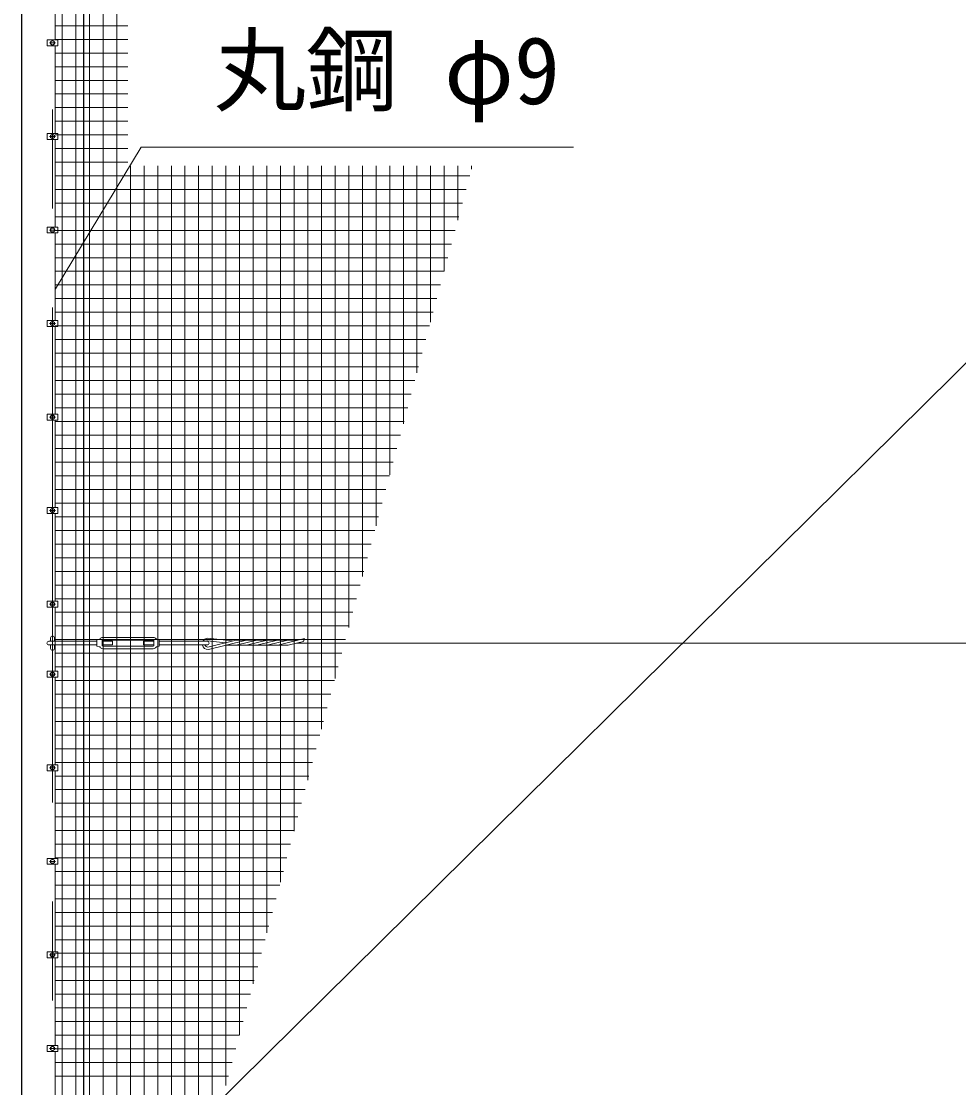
# Model space of a CAD drawing. Units: millimetres, scale not verified. Extents: x -18899 to 18901, y -13364 to 13366.
# Drawn here: x -13399 to -10394, y -2492 to 928 of the extents above; entities that cross this region are included whole.
import ezdxf
from ezdxf.enums import TextEntityAlignment as Align

# ---------------------------------------------------------------- set-up
doc = ezdxf.new("R2010")
doc.units = ezdxf.units.MM
doc.header["$LTSCALE"] = 50
doc.linetypes.add('USER1', pattern=[50.8, 31.75, -6.35, 6.35, -6.35])
for name, color, linetype, lineweight in [('0-1_D-STR1', 1, 'Continuous', 25), ('0-2_D-BMK', 2, 'USER1', 13), ('0-3_D-STR3', 3, 'Continuous', 13), ('0-7_D-STR-TXT', 7, 'Continuous', 13), ('0-9_D-STR2', 7, 'Continuous', 13)]:
    doc.layers.add(name, color=color, linetype=linetype, lineweight=lineweight)
doc.styles.add('ＭＳ ゴシック', font='')
doc.styles.get('ＭＳ ゴシック').set_extended_font_data('MS Gothic')

msp = doc.modelspace()

# ---------------------------------------------------------------- linework, layer by layer
at = {"layer": '0-1_D-STR1'}
msp.add_line((-13199.31, -4066.46), (-13199.31, 6189.79), dxfattribs=at)
msp.add_lwpolyline([(-13199.31, 6933.54), (-13399.31, 6933.54), (-13399.31, -4066.46)], dxfattribs=at)
at = {"layer": '0-2_D-BMK'}
for p, q in [((-13299.31, -4117.46), (-13299.31, 6984.54)), ((-13309.31, 858.54), (-13289.31, 858.54)), ((-13309.31, 558.54), (-13289.31, 558.54)), ((-13309.31, 258.54), (-13289.31, 258.54)), ((-13309.31, -41.46), (-13289.31, -41.46)), ((-13309.31, -341.46), (-13289.31, -341.46)), ((-13309.31, -641.46), (-13289.31, -641.46)), ((-13309.31, -941.46), (-13289.31, -941.46)), ((-13309.31, -1166.46), (-13289.31, -1166.46)), ((-13309.31, -1466.46), (-13289.31, -1466.46)), ((-13309.31, -1766.46), (-13289.31, -1766.46)), ((-13309.31, -2066.46), (-13289.31, -2066.46)), ((-13309.31, -2366.46), (-13289.31, -2366.46))]:
    msp.add_line(p, q, dxfattribs=at)
at = {"layer": '0-3_D-STR3'}
for p, q in [((-12952.81, -2721.12), (-4016.57, 6117.33)), ((-13290.81, 868.04), (-13290.81, 1149.04)), ((-13316.51, 868.04), (-13282.11, 868.04)), ((-13316.51, 868.04), (-13316.51, 849.04)), ((-13305.81, 862.29), (-13299.31, 866.05)), ((-13305.81, 854.79), (-13305.81, 862.29)), ((-13299.31, 866.05), (-13292.81, 862.29)), ((-13292.81, 862.29), (-13292.81, 854.79)), ((-13282.11, 868.04), (-13282.11, 849.04)), ((-13316.51, 849.04), (-13282.11, 849.04)), ((-13299.31, 851.04), (-13305.81, 854.79)), ((-13292.81, 854.79), (-13299.31, 851.04)), ((-13290.81, 568.04), (-13290.81, 849.04)), ((-13316.51, 568.04), (-13282.11, 568.04)), ((-13316.51, 568.04), (-13316.51, 549.04)), ((-13316.51, 549.04), (-13282.11, 549.04)), ((-13305.81, 562.29), (-13299.31, 566.05)), ((-13305.81, 554.79), (-13305.81, 562.29)), ((-13299.31, 551.04), (-13305.81, 554.79)), ((-13299.31, 566.05), (-13292.81, 562.29)), ((-13292.81, 554.79), (-13299.31, 551.04)), ((-13292.81, 562.29), (-13292.81, 554.79)), ((-13290.81, 268.04), (-13290.81, 549.04)), ((-13282.11, 568.04), (-13282.11, 549.04)), ((-13316.51, 268.04), (-13282.11, 268.04)), ((-13316.51, 268.04), (-13316.51, 249.04)), ((-13316.51, 249.04), (-13282.11, 249.04)), ((-13305.81, 262.29), (-13299.31, 266.05)), ((-13305.81, 254.79), (-13305.81, 262.29)), ((-13299.31, 251.04), (-13305.81, 254.79)), ((-13299.31, 266.05), (-13292.81, 262.29)), ((-13292.81, 254.79), (-13299.31, 251.04)), ((-13292.81, 262.29), (-13292.81, 254.79)), ((-13290.81, -31.96), (-13290.81, 249.04)), ((-13282.11, 268.04), (-13282.11, 249.04)), ((-13316.51, -31.96), (-13282.11, -31.96)), ((-13316.51, -31.96), (-13316.51, -50.96)), ((-13305.81, -37.71), (-13299.31, -33.95)), ((-13299.31, -33.95), (-13292.81, -37.71)), ((-13282.11, -31.96), (-13282.11, -50.96)), ((-13316.51, -50.96), (-13282.11, -50.96)), ((-13305.81, -45.21), (-13305.81, -37.71)), ((-13299.31, -48.96), (-13305.81, -45.21)), ((-13292.81, -45.21), (-13299.31, -48.96)), ((-13292.81, -37.71), (-13292.81, -45.21)), ((-13290.81, -331.96), (-13290.81, -50.96)), ((-13316.51, -331.96), (-13282.11, -331.96)), ((-13316.51, -331.96), (-13316.51, -350.96)), ((-13305.81, -337.71), (-13299.31, -333.95)), ((-13305.81, -345.21), (-13305.81, -337.71)), ((-13299.31, -333.95), (-13292.81, -337.71)), ((-13292.81, -337.71), (-13292.81, -345.21)), ((-13282.11, -331.96), (-13282.11, -350.96)), ((-13316.51, -350.96), (-13282.11, -350.96)), ((-13299.31, -348.96), (-13305.81, -345.21)), ((-13292.81, -345.21), (-13299.31, -348.96)), ((-13290.81, -631.96), (-13290.81, -350.96)), ((-13316.51, -631.96), (-13282.11, -631.96)), ((-13316.51, -631.96), (-13316.51, -650.96)), ((-13305.81, -637.71), (-13299.31, -633.95)), ((-13305.81, -645.21), (-13305.81, -637.71)), ((-13299.31, -648.96), (-13305.81, -645.21)), ((-13299.31, -633.95), (-13292.81, -637.71)), ((-13292.81, -645.21), (-13299.31, -648.96)), ((-13292.81, -637.71), (-13292.81, -645.21)), ((-13282.11, -631.96), (-13282.11, -650.96)), ((-13316.51, -650.96), (-13282.11, -650.96)), ((-13290.81, -931.96), (-13290.81, -650.96)), ((-13316.51, -931.96), (-13282.11, -931.96)), ((-13316.51, -931.96), (-13316.51, -950.96)), ((-13316.51, -950.96), (-13282.11, -950.96)), ((-13305.81, -937.71), (-13299.31, -933.95)), ((-13305.81, -945.21), (-13305.81, -937.71)), ((-13299.31, -948.96), (-13305.81, -945.21)), ((-13299.31, -933.95), (-13292.81, -937.71)), ((-13292.81, -945.21), (-13299.31, -948.96)), ((-13292.81, -937.71), (-13292.81, -945.21)), ((-13290.81, -1156.96), (-13290.81, -950.96)), ((-13282.11, -931.96), (-13282.11, -950.96)), ((-13305.31, -1049.46), (-13305.31, -1060.46)), ((-13293.31, -1049.46), (-13293.31, -1060.46)), ((-13157.31, -1056.46), (-13149.51, -1054.79)), ((-13157.31, -1076.46), (-13157.31, -1056.46)), ((-13140.31, -1073.96), (-13140.31, -1058.96)), ((-13138.31, -1048.46), (-12976.31, -1048.46)), ((-13138.31, -1056.96), (-12976.31, -1056.96)), ((-12974.31, -1073.96), (-12974.31, -1058.96)), ((-12802.45, -1059.1), (-12744.77, -1065.09)), ((-12802.23, -1051.08), (-12721.91, -1059.42)), ((-12801.05, -1079.04), (-12715.38, -1057.8)), ((-12799.81, -1086.98), (-12682.14, -1057.8)), ((-12512.39, -1056.92), (-12708.16, -1056.92)), ((-12706.16, -1072), (-12648.9, -1057.8)), ((-12672.92, -1072), (-12615.66, -1057.8)), ((-12639.68, -1072), (-12582.42, -1057.8)), ((-12606.44, -1072), (-12549.18, -1057.8)), ((-12573.2, -1072), (-12491.38, -1051.71)), ((-13311.31, -1060.46), (-13157.31, -1060.46)), ((-13311.31, -1072.46), (-13157.31, -1072.46)), ((-13305.31, -1072.46), (-13305.31, -1083.46)), ((-13293.31, -1072.46), (-13293.31, -1083.46)), ((-13157.31, -1076.46), (-13149.51, -1078.13)), ((-13140.31, -1060.46), (-13107.31, -1060.46)), ((-13138.31, -1075.96), (-12976.31, -1075.96)), ((-13138.31, -1084.46), (-12976.31, -1084.46)), ((-13007.31, -1072.46), (-13007.31, -1060.46)), ((-13007.31, -1060.46), (-12974.31, -1060.46)), ((-13007.31, -1072.46), (-12974.31, -1072.46)), ((-12957.31, -1076.46), (-12965.11, -1078.13)), ((-12957.31, -1060.46), (-12803.31, -1060.46)), ((-12957.31, -1072.46), (-12803.31, -1072.46)), ((-12546.24, -1072.88), (-12742.96, -1072.88)), ((-12539.96, -1072), (-12495.28, -1060.92)), ((-12517.62, -1066.46), (-499.31, -1066.46)), ((-13316.51, -1156.96), (-13282.11, -1156.96)), ((-13316.51, -1156.96), (-13316.51, -1175.96)), ((-13305.81, -1162.71), (-13299.31, -1158.95)), ((-13305.81, -1170.21), (-13305.81, -1162.71)), ((-13299.31, -1158.95), (-13292.81, -1162.71)), ((-13292.81, -1162.71), (-13292.81, -1170.21)), ((-13282.11, -1156.96), (-13282.11, -1175.96)), ((-13316.51, -1175.96), (-13282.11, -1175.96)), ((-13299.31, -1173.96), (-13305.81, -1170.21)), ((-13292.81, -1170.21), (-13299.31, -1173.96)), ((-13290.81, -1456.96), (-13290.81, -1175.96)), ((-13316.51, -1456.96), (-13282.11, -1456.96)), ((-13316.51, -1456.96), (-13316.51, -1475.96)), ((-13305.81, -1462.71), (-13299.31, -1458.95)), ((-13305.81, -1470.21), (-13305.81, -1462.71)), ((-13299.31, -1473.96), (-13305.81, -1470.21)), ((-13299.31, -1458.95), (-13292.81, -1462.71)), ((-13292.81, -1470.21), (-13299.31, -1473.96)), ((-13292.81, -1462.71), (-13292.81, -1470.21)), ((-13282.11, -1456.96), (-13282.11, -1475.96)), ((-13316.51, -1475.96), (-13282.11, -1475.96)), ((-13290.81, -1756.96), (-13290.81, -1475.96)), ((-13316.51, -1756.96), (-13282.11, -1756.96)), ((-13316.51, -1756.96), (-13316.51, -1775.96)), ((-13316.51, -1775.96), (-13282.11, -1775.96)), ((-13305.81, -1762.71), (-13299.31, -1758.95)), ((-13305.81, -1770.21), (-13305.81, -1762.71)), ((-13299.31, -1773.96), (-13305.81, -1770.21)), ((-13299.31, -1758.95), (-13292.81, -1762.71)), ((-13292.81, -1770.21), (-13299.31, -1773.96)), ((-13292.81, -1762.71), (-13292.81, -1770.21)), ((-13290.81, -2056.96), (-13290.81, -1775.96)), ((-13282.11, -1756.96), (-13282.11, -1775.96)), ((-13316.51, -2056.96), (-13282.11, -2056.96)), ((-13316.51, -2056.96), (-13316.51, -2075.96)), ((-13316.51, -2075.96), (-13282.11, -2075.96)), ((-13305.81, -2062.71), (-13299.31, -2058.95)), ((-13305.81, -2070.21), (-13305.81, -2062.71)), ((-13299.31, -2073.96), (-13305.81, -2070.21)), ((-13299.31, -2058.95), (-13292.81, -2062.71)), ((-13292.81, -2070.21), (-13299.31, -2073.96)), ((-13292.81, -2062.71), (-13292.81, -2070.21)), ((-13290.81, -2356.96), (-13290.81, -2075.96)), ((-13282.11, -2056.96), (-13282.11, -2075.96)), ((-13316.51, -2356.96), (-13282.11, -2356.96)), ((-13316.51, -2356.96), (-13316.51, -2375.96)), ((-13305.81, -2362.71), (-13299.31, -2358.95)), ((-13299.31, -2358.95), (-13292.81, -2362.71)), ((-13282.11, -2356.96), (-13282.11, -2375.96)), ((-13316.51, -2375.96), (-13282.11, -2375.96)), ((-13305.81, -2370.21), (-13305.81, -2362.71)), ((-13299.31, -2373.96), (-13305.81, -2370.21)), ((-13292.81, -2370.21), (-13299.31, -2373.96)), ((-13292.81, -2362.71), (-13292.81, -2370.21)), ((-13290.81, -2656.96), (-13290.81, -2375.96))]:
    msp.add_line(p, q, dxfattribs=at)
for points in [[(-12957.31, -1076.46), (-12957.31, -1056.46), (-12965.11, -1054.79)], [(-13140.31, -1072.46), (-13107.31, -1072.46), (-13107.31, -1060.46)]]:
    msp.add_lwpolyline(points, dxfattribs=at)
for centre in [(-13299.31, 858.54), (-13299.31, 558.54), (-13299.31, 258.54), (-13299.31, -41.46), (-13299.31, -341.46), (-13299.31, -641.46), (-13299.31, -941.46), (-13299.31, -1166.46), (-13299.31, -1466.46), (-13299.31, -1766.46), (-13299.31, -2066.46), (-13299.31, -2366.46)]:
    msp.add_circle(centre, 6.25, dxfattribs=at)
for centre, radius, start, end in [((-13299.31, -1049.46), 6, 0, 180), ((-13150.35, -1050.88), 4, 282.09925, 326.11888), ((-13138.31, -1058.96), 10.5, 90, 146.11888), ((-13138.31, -1058.96), 2, 90, 180), ((-12976.31, -1058.96), 10.5, 33.88112, 90), ((-12976.31, -1058.96), 2, 0, 90), ((-12964.27, -1050.88), 4, 213.88112, 257.90075), ((-12801.43, -1069.05), 18, 92.82497, 151.48944), ((-12801.43, -1069.05), 10, 95.82544, 120.77566), ((-12708.16, -1086.92), 30, 90, 103.92636), ((-12674.92, -1086.92), 30, 90, 103.92636), ((-12641.68, -1086.92), 30, 90, 103.92636), ((-12608.44, -1086.92), 30, 90, 103.92636), ((-12575.2, -1086.92), 30, 90, 103.92636), ((-12541.96, -1086.92), 30, 90, 103.92636), ((-12558.65, -1028.66), 71.11, 333.02173, 341.08588), ((-13311.31, -1066.46), 6, 90, 270), ((-13299.31, -1083.46), 6, 180, 0), ((-13150.35, -1082.04), 4, 33.88112, 77.90075), ((-13138.31, -1073.96), 10.5, 213.88112, 270), ((-13138.31, -1073.96), 2, 180, 270), ((-12976.31, -1073.96), 2, 270, 0), ((-12976.31, -1073.96), 10.5, 270, 326.11888), ((-12964.27, -1082.04), 4, 102.09925, 146.11888), ((-12801.43, -1069.05), 18, 191.63319, 275.17572), ((-12801.43, -1069.05), 10, 199.92759, 272.18972), ((-12803.31, -1066.46), 6, 270, 90), ((-12713.38, -1042.88), 30, 270, 283.92645), ((-12680.14, -1042.88), 30, 270, 283.92645), ((-12646.9, -1042.88), 30, 270, 283.92645), ((-12613.66, -1042.88), 30, 270, 283.92645), ((-12580.42, -1042.88), 30, 270, 283.92645), ((-12547.18, -1042.88), 30, 270, 283.92645)]:
    msp.add_arc(centre, radius, start, end, dxfattribs=at)
at = {"layer": '0-7_D-STR-TXT'}
msp.add_lwpolyline([(-11628.68, 524.77), (-13014.82, 524.77), (-13289.77, 70.07)], dxfattribs=at)
at = {"layer": '0-9_D-STR2'}
for p, q in [((-13268.41, -3066.46), (-13268.41, 6833.54)), ((-13224.66, -3066.46), (-13224.66, 6833.54)), ((-13180.91, -3066.46), (-13180.91, 6833.54)), ((-13137.16, -3066.46), (-13137.16, 6833.54)), ((-13093.41, -3066.46), (-13093.41, 6833.54)), ((-13290.81, 913.52), (-13057.67, 913.52)), ((-13290.81, 869.77), (-13057.67, 869.77)), ((-13290.81, 826.02), (-13057.67, 826.02)), ((-13290.81, 782.27), (-13057.67, 782.27)), ((-13290.81, 738.52), (-13057.67, 738.52)), ((-13290.81, 694.77), (-13057.67, 694.77)), ((-13290.81, 651.02), (-13057.67, 651.02)), ((-13290.81, 607.27), (-13057.67, 607.27)), ((-13290.81, 563.52), (-13057.67, 563.52)), ((-13290.81, 519.77), (-13057.67, 519.77)), ((-13290.81, 476.02), (-13057.67, 476.02)), ((-13049.66, -3066.46), (-13049.66, 464.83)), ((-13005.91, -3066.46), (-13005.91, 464.83)), ((-12962.16, -3066.46), (-12962.16, 464.83)), ((-12918.41, -3066.46), (-12918.41, 464.83)), ((-12874.66, -2975.67), (-12874.66, 464.83)), ((-12830.91, -2812.39), (-12830.91, 464.83)), ((-12787.16, -2649.11), (-12787.16, 464.83)), ((-12743.41, -2485.83), (-12743.41, 464.83)), ((-12699.66, -2322.56), (-12699.66, 464.83)), ((-12655.91, -2159.28), (-12655.91, 464.83)), ((-12612.16, -1996), (-12612.16, 464.83)), ((-12568.41, -1832.73), (-12568.41, 464.83)), ((-12524.66, -1669.45), (-12524.66, 464.83)), ((-12480.91, -1506.17), (-12480.91, 464.83)), ((-12437.16, -1342.89), (-12437.16, 464.83)), ((-12393.41, -1179.62), (-12393.41, 464.83)), ((-12349.66, -1016.34), (-12349.66, 464.83)), ((-12305.91, -853.06), (-12305.91, 464.83)), ((-12262.16, -689.79), (-12262.16, 464.83)), ((-12218.41, -526.51), (-12218.41, 464.83)), ((-12174.66, -363.23), (-12174.66, 464.83)), ((-12130.91, -199.95), (-12130.91, 464.83)), ((-12087.16, -36.68), (-12087.16, 464.83)), ((-12043.41, 126.6), (-12043.41, 464.83)), ((-11999.66, 289.88), (-11999.66, 464.83)), ((-11955.91, 453.16), (-11955.91, 464.83)), ((-13290.81, 432.27), (-11961.51, 432.27)), ((-13290.81, 388.52), (-11973.23, 388.52)), ((-13290.81, 344.77), (-11984.95, 344.77)), ((-13290.81, 301.02), (-11996.68, 301.02)), ((-13290.81, 257.27), (-12008.4, 257.27)), ((-13290.81, 213.52), (-12020.12, 213.52)), ((-13290.81, 169.77), (-12031.85, 169.77)), ((-13290.81, 126.02), (-12043.57, 126.02)), ((-13290.81, 82.27), (-12055.29, 82.27)), ((-13290.81, 38.52), (-12067.01, 38.52)), ((-13290.81, -5.23), (-12078.74, -5.23)), ((-13290.81, -48.98), (-12090.46, -48.98)), ((-13290.81, -92.73), (-12102.18, -92.73)), ((-13290.81, -136.48), (-12113.9, -136.48)), ((-13290.81, -180.23), (-12125.63, -180.23)), ((-13290.81, -223.98), (-12137.35, -223.98)), ((-13290.81, -267.73), (-12149.07, -267.73)), ((-13290.81, -311.48), (-12160.8, -311.48)), ((-13290.81, -355.23), (-12172.52, -355.23)), ((-13290.81, -398.98), (-12184.24, -398.98)), ((-13290.81, -442.73), (-12195.96, -442.73)), ((-13290.81, -486.48), (-12207.69, -486.48)), ((-13290.81, -530.23), (-12219.41, -530.23)), ((-13290.81, -573.98), (-12231.13, -573.98)), ((-13290.81, -617.73), (-12242.86, -617.73)), ((-13290.81, -661.48), (-12254.58, -661.48)), ((-13290.81, -705.23), (-12266.3, -705.23)), ((-13290.81, -748.98), (-12278.02, -748.98)), ((-13290.81, -792.73), (-12289.75, -792.73)), ((-13290.81, -836.48), (-12301.47, -836.48)), ((-13290.81, -880.23), (-12313.19, -880.23)), ((-13290.81, -923.98), (-12324.91, -923.98)), ((-13290.81, -967.73), (-12336.64, -967.73)), ((-13290.81, -1011.48), (-12348.36, -1011.48)), ((-13290.81, -1055.23), (-12360.08, -1055.23)), ((-13290.81, -1098.98), (-12371.81, -1098.98)), ((-13290.81, -1142.73), (-12383.53, -1142.73)), ((-13290.81, -1186.48), (-12395.25, -1186.48)), ((-13290.81, -1230.23), (-12406.97, -1230.23)), ((-13290.81, -1273.98), (-12418.7, -1273.98)), ((-13290.81, -1317.73), (-12430.42, -1317.73)), ((-13290.81, -1361.48), (-12442.14, -1361.48)), ((-13290.81, -1405.23), (-12453.87, -1405.23)), ((-13290.81, -1448.98), (-12465.59, -1448.98)), ((-13290.81, -1492.73), (-12477.31, -1492.73)), ((-13290.81, -1536.48), (-12489.03, -1536.48)), ((-13290.81, -1580.23), (-12500.76, -1580.23)), ((-13290.81, -1623.98), (-12512.48, -1623.98)), ((-13290.81, -1667.73), (-12524.2, -1667.73)), ((-13290.81, -1711.48), (-12535.92, -1711.48)), ((-13290.81, -1755.23), (-12547.65, -1755.23)), ((-13290.81, -1798.98), (-12559.37, -1798.98)), ((-13290.81, -1842.73), (-12571.09, -1842.73)), ((-13290.81, -1886.48), (-12582.82, -1886.48)), ((-13290.81, -1930.23), (-12594.54, -1930.23)), ((-13290.81, -1973.98), (-12606.26, -1973.98)), ((-13290.81, -2017.73), (-12617.98, -2017.73)), ((-13290.81, -2061.48), (-12629.71, -2061.48)), ((-13290.81, -2105.23), (-12641.43, -2105.23)), ((-13290.81, -2148.98), (-12653.15, -2148.98)), ((-13290.81, -2192.73), (-12664.88, -2192.73)), ((-13290.81, -2236.48), (-12676.6, -2236.48)), ((-13290.81, -2280.23), (-12688.32, -2280.23)), ((-13290.81, -2323.98), (-12700.04, -2323.98)), ((-13290.81, -2367.73), (-12711.77, -2367.73)), ((-13290.81, -2411.48), (-12723.49, -2411.48)), ((-13290.81, -2455.23), (-12735.21, -2455.23))]:
    msp.add_line(p, q, dxfattribs=at)

# ---------------------------------------------------------------- texts
at = {"layer": '0-7_D-STR-TXT', "style": 'ＭＳ ゴシック'}
msp.add_text('丸鋼 φ9', height=216.6, dxfattribs=at).set_placement((-12782.24, 597.4), align=Align.BOTTOM_LEFT)

doc.saveas('drawing.dxf')
